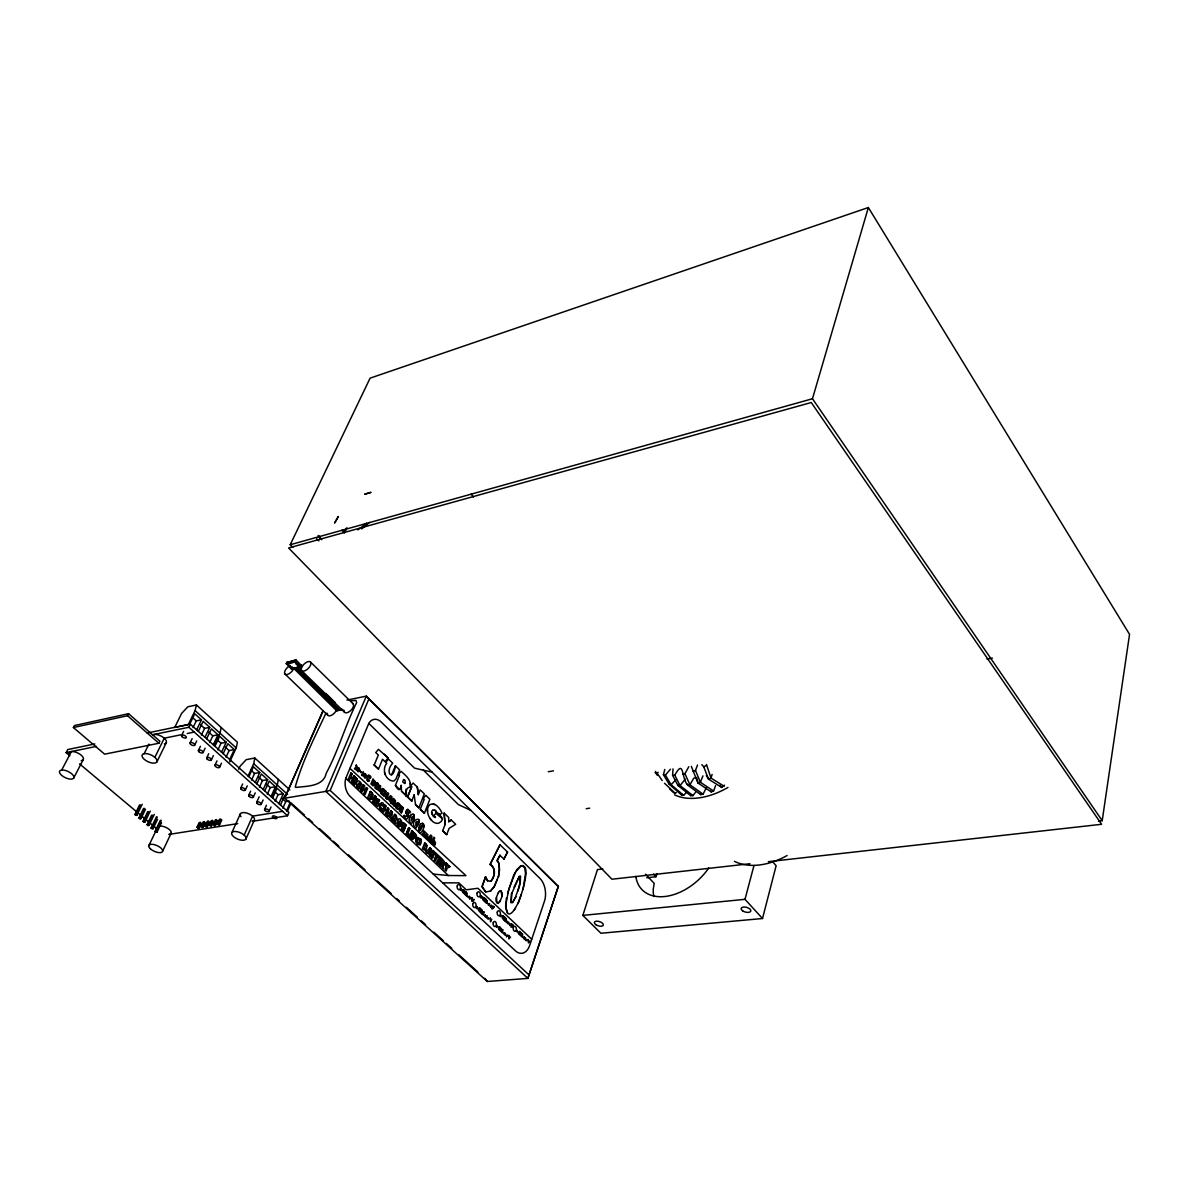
<?xml version="1.0" encoding="UTF-8"?>
<svg xmlns="http://www.w3.org/2000/svg" width="1189" height="1189" viewBox="0 0 1189 1189"><rect width="100%" height="100%" fill="white"/><g stroke="black" fill="none" stroke-linecap="round" stroke-linejoin="round"><path stroke-width="1.5" d="M340.024 709.595L338.419 710.353M358.81 767.663C361.709 773.236 355.035 770.323 358.335 767.767M403.68 779.434L402.699 781.768C407.946 787.49 403.368 777.175 404.691 780.415M378.578 802.843L378.682 804.18L377.552 800.613M377.953 786.568C378.563 788.396 379.321 790.284 376.66 788.797L379.38 791.071L380.168 789.704L379.113 786.94L380.317 787.623L380.658 786.107M364.845 778.022L363.819 776.194L365.186 773.89M371.785 794.772L371.042 797.834M374.401 782.094L373.658 784.309M509.695 923.645L509.724 925.414L509.695 923.645M426.42 834.574L426.019 837.725L426.925 838.602L427.891 834.782L423.923 830.829L422.541 834.425L423.492 835.302L422.541 834.425M399.118 808.654L398.196 809.189L399.786 807.435L397.869 805.622L397.408 806.632C398.122 810.69 394.168 800.658 399.935 805.473C397.289 797.596 392.474 809.07 398.27 809.189M426.598 847.772L427.163 845.676M416.18 839.657L415.972 841.009L417.696 837.457L420.891 839.315L420.49 838.661M420.802 839.33L421.441 841.559L420.46 844.547M490.344 864.477C496.318 867.925 495.174 877.393 490.567 881.361C494.832 876.992 496.036 868 490.076 864.507L500.049 844.621L490.076 864.507M344.409 712.137L298.008 667.103M296.388 667.445L340.277 710.338L342.001 709.313M338.479 710.665L294.649 667.624M419.762 840.237L419.405 843.135M677.983 784.502L677.953 785.528L690.779 795.709L692.979 795.619L695.595 792.201M468.407 897.606L468.927 896.878M415.719 838.527L416.432 835.466L413.757 832.553L411.439 838.527C413.415 840.519 412.984 836.595 415.585 838.691M499.573 870.705L499.038 863.704L497.21 860.702L499.989 855.173L496.957 860.732C502.323 862.218 496.259 888.569 499.321 870.734M415.645 828.287C426.955 814.643 407.827 818.329 415.243 828.168M419.123 822.416L418.647 819.384M418.81 827.901C418.112 842.109 429.63 820.737 420.52 823.828M423.819 826.905L423.849 826.043M425.632 845.29L425.721 846.553M414.322 817.928C413.534 822.535 415.719 813.588 412.538 813.989C409.566 813.915 409.09 821.421 409.105 819.816M444.79 863.125L442.204 859.469L444.24 861.431M508.758 935.386L508.951 938.894L510.527 937.036L509.1 937.749L508.743 935.386M492.722 907.742C497.864 903.343 488.709 913.984 492.93 905.825L492.796 907.742M396.636 816.323C392.385 810.185 398.895 820.113 396.844 819.503M523.041 889.64L525.523 873.35L524.676 867.97L522.268 865.607L523.873 866.335C532.791 870.764 509.903 924.447 521.302 894.321M408.6 815.877C407.723 819.117 409.551 813.276 407.485 812.756C408.199 809.828 409.819 815.297 410.473 811.805L407.812 809.367C404.498 809.962 406.757 815.238 406.281 813.484M472.405 901.277C472.627 891.2 470.264 906.063 474.054 899.434L472.583 900.118M514.302 909.971C518.582 901.931 511.136 917.997 507.525 913.003L505.563 905.944L508.877 888.718L515.669 871.894L521.005 865.785L517.2 869.174L513.678 875.253L507.584 893.504M507.525 913.003L506.024 909.005L506.365 897.992M400.901 820.038C397.453 813.707 394.154 832.701 401.986 824.973L399.638 822.847L399.623 825.389M490.7 920.539L490.314 917.908L490.522 921.802L491.77 919.275M357.785 788.158L356.328 783.908M472.509 900.118L472.152 897.71M511.107 902.614C511.627 892.345 512.043 887.217 511.107 902.614L512.518 902.555L515.848 896.744L512.518 902.555M431.235 842.689L431.86 836.045L430.76 835.02L427.282 838.929L428.322 839.924L428.976 839.241L431.28 842.689L430.225 841.693M430.403 856.392L431.072 848.931L429.868 847.787L425.959 852.201L427.133 853.316L427.906 852.528L430.492 856.392L431.161 848.916L429.957 847.772M498.236 903.09L500.42 900.965L498.236 903.09L497.061 902.808C493.376 899.984 500.554 889.283 498.25 892.924M497.061 902.808L496.422 897.427M501.119 891.245L501.981 896.491L501.996 892.359L500.183 890.903L501.372 891.215M505.266 933.395L505.295 935.401L505.414 933.35M391.627 796.585L391.018 802.961L391.627 796.585L390.497 795.59L387.034 799.261L388.744 799.588L391.018 802.961M392.34 812.206L391.003 811.032L392.34 812.206L391.627 819.771L388.848 815.817L390.527 817.304M524.364 936.843L523.413 938.136L524.111 938.805L524.364 936.843M517.988 890.962L520.336 881.525L520.44 876.293L519.578 885.879L515.58 896.759M363.135 772.568C362.065 770.145 365.142 773.608 363.076 775.644M478.29 909.347L478.959 907.935L479.97 908.114M481.798 896.729L481.59 896.209M462.848 890.279C466.207 890.234 460.143 888.495 462.744 892.315M434.253 842.496L433.569 841.515L432.499 843.893L431.592 843.016L433.836 837.205L434.743 838.067C432.142 840.697 437.79 842.065 434.297 845.602L433.391 844.725L434.208 841.901M375.605 783.283L374.684 785.498L373.019 785.766M430.433 839.241L430.7 837.16L429.601 838.453L430.463 839.226L429.601 838.453M429.853 850.18L429.497 852.528L428.575 851.651L429.764 850.194M483.195 899.018L483.76 897.977M462.922 890.279L462.952 892.463M462.64 891.066L463.561 890.457M390.468 797.626L389.338 798.859L390.155 799.632L390.393 797.641M442.338 818.582C425.305 805.964 448.506 816.962 440.331 822.089C438.206 824.482 434.327 823.204 432.291 821.138C428.07 817.274 425.201 808.936 429.779 804.626C435.427 801.862 440.242 808.758 442.07 813.261C437.894 816.873 435.233 808.03 432.87 810.125M381.728 791.101C381.283 791.413 384.746 796.898 381.06 793.553C378.786 790.744 382.665 785.974 384.656 790.15L383.958 791.725L382.546 790.046M379.217 805.042L379.128 805.845L381.372 802.649M367.178 780.296C366.197 781.872 367.208 772.627 369.616 775.51M401.525 791.175L406.549 796.006L401.466 791.19C400.901 774.782 402.268 798.651 395.417 785.364L399.445 775.436L398.449 774.529L401.094 771.304C405.494 775.362 412.449 780.474 409.715 787.326C402.833 787.43 407.946 806.722 406.014 789.199M356.239 765.969C356.135 763.338 357.978 768.807 356.685 768.183M469.135 896.03L469.001 896.878M380.554 809.664L379.826 808.728L381.818 810.333C383.958 808.446 378.578 807.42 381.149 804.79M506.915 935.847L507.094 934.866L506.529 936.694M367.728 781.114C371.34 782.421 366.078 777.591 368.382 776.863M686.662 792.186L683.601 795.337L681.609 795.025L681.773 793.97M1098.532 821.094L1102.203 820.678L1129.55 634.346L868.356 207.525L370.091 378.161L290.22 544.74L292.821 547.401M681.609 795.025L669.184 784.19L663.417 774.738L664.77 769.491M476.804 908.158L476.789 906.419L477.354 907.549M377.21 803.898L376.214 800.078M423.462 835.302L424.503 832.954L424.28 836.075L425.201 836.952L426.197 834.648M496.69 926.603L496.824 925.235L496.452 927.197L496.734 926.484M436.289 812.726L433.955 815.491C439.514 821.138 428.189 813.588 432.633 810.318M364.637 776.075C365.513 778.186 365.513 773.549 364.741 775.6M444.864 863.482L444.047 865.027M359.479 782.838C360.252 781.708 356.15 785.141 357.934 786.33M416.373 837.606L416.581 836.788M481.649 897.19L481.277 898.171L480.46 897.472L481.233 895.807L481.694 896.476M363.225 775.466C359.999 775.362 363.135 774.188 363.165 772.761M358.84 768.629L358.335 770.814L358.766 768.644M277.305 785.097L278.315 779.419M417.651 822.06C418.766 821.762 415.273 821.346 416.224 821.748M422.437 826.533L420.207 830.368L421.367 825.597C422.615 824.23 422.541 828.109 422.214 825.329M412.999 817.542C409.64 826.756 411.543 814.197 412.999 816.784M248.055 776.06L253.688 763.68L254.832 758.032L246.227 759.637L240.148 766.162L238.736 769.238M229.745 761.911L236.225 747.94L237.428 742.293L196.438 704.958L187.832 706.816L181.56 713.489L174.709 727.46L188.278 724.651L195.085 710.591L196.438 704.958M407.128 815.416L406.697 814.153M394.48 801.609C394.213 798.22 393.098 803.556 394.614 801.327M395.803 818.121L395.551 818.389M221.213 727.505L219.965 733.182L214.079 745.637M669.422 783.135L669.184 784.19L671.072 784.651L683.601 795.337M702.952 775.882L700.351 782.273L697.958 782.986L696.68 777.784M415.288 836.194L414.396 834.871L414.619 836.937M602.808 868.966L597.458 869.59L582.848 915.396L600.935 933.261L762.521 918.517L776.135 865.696L772.478 861.549M762.521 918.517L744.998 899.33L753.915 865.755M501.981 896.491L500.168 900.994M498.637 927.554L499.038 929.545L498.176 927.123L499.885 927.152L498.696 927.405M377.76 805.8L378.771 804.165M715.57 785.647L713.578 791.027L711.185 791.889L697.958 782.986L691.344 766.4M697.527 765.032L695.491 770.442L693.083 771.319M712.107 774.455L710.977 778.082L708.555 779.167L706.311 775.51M1102.203 820.678L812.473 398.746L868.356 207.525M701.807 764.676L703.739 766.801L708.555 779.167L721.782 787.475L724.487 785.156M724.16 786.256L710.977 778.082L706.489 764.453M433.435 844.725L434.342 845.587L435.323 842.942M497.151 879.89L494.252 886.816L490.418 891.066L494 886.845L498.429 876.59M511.894 893.207L519.296 876.442L514.064 887.157M377.939 786.241L378.592 785.171M417.562 822.951L415.838 826.013L415.882 822.654M346.92 700.083L366.301 696.13L558.325 886.385L527.886 978.398L487.297 981.475L284.661 798.205L322.828 711.111M323.036 711.081L284.661 798.205L325.845 791.398L527.886 978.398L558.325 886.385M706.296 787.831L703.071 794.178L700.737 794.653L687.643 785.126C681.327 778.245 684.18 757.988 674.802 775.228L672.588 775.332L673.019 768.867M657.428 775.362L655.332 772.434L655.689 771.349M420.594 827.143L420.207 828.317M522.506 934.138L521.689 936.531L522.61 937.393L522.506 934.138M519.162 934.064L519.593 931.314L518.241 932.711M356.373 783.298C358.365 775.704 364.741 788.991 360.089 783.536M413.742 820.588L413.252 821.525L414.054 819.682M504.225 932.726L504.225 934.48L504.344 933.172M506.9 935.847L506.544 936.694M418.974 826.964L420.163 824.408M500.97 928.787L500.272 930.779L499.306 929.872L500.197 927.331L500.955 928.787M504.121 917.358L503.868 919.885L502.992 919.067L503.928 916.407L504.106 917.358M500.108 929.278L500.48 930.229M501.178 930.913L501.431 928.505L500.554 931.046L501.713 931.403M501.743 932.161L502.62 929.635L502.724 933.068L501.743 932.161L502.635 929.635M500.227 915.649C500.287 918.993 502.367 913.197 500.212 915.649M490.656 906.761L491.235 905.29L490.834 906.434M488.055 918.161C489.645 916.273 487.416 921.371 488.203 918.19M345.776 778.305L368.813 723.402A14 9.482 79.4 0 1 381.253 722.05L539.925 878.403A16.616 10.27 83.8 0 1 544.458 901.188L529.714 945.344A16.914 10.567 85 0 1 515.446 950.843L350.309 796.585A14.268 9.839 80.9 0 1 345.776 778.305L448.327 875.52L465.954 875.639L349.863 768.317M486.97 902.897L487.222 900.489L486.331 903.016L487.564 903.387M485.231 914.921L485.231 916.853L485.35 914.906M490.626 907.014L489.913 906.063L491.235 905.29M480.713 908.886L479.702 911.695L480.802 912.706L480.415 911.547L481.798 909.912L480.698 908.886M484.161 898.438L483.165 897.264L482.719 899.226M483.849 900.668L484.815 898.141L485.796 899.062L484.83 901.604L483.923 900.668M484.726 900.088L485.097 901.039M486.167 902.793L485.112 901.871L486.078 899.33L486.286 902.258M482.199 914.014L482.095 910.209L481.099 913.003L482.214 914.014M490.671 891.037L485.751 891.958L481.931 886.726L485.439 876.873L487.653 880.707L485.439 876.873M485.751 891.958L482.184 886.697L485.707 876.828M359.568 770.606L359.717 769.863M467.024 896.238L466.861 892.746L465.939 895.302L467.024 896.238L466.014 895.287M463.398 892.909C462.566 891.022 466.608 895.926 464.334 890.353M464.706 894.128L465.702 891.572L465.702 895.079L464.706 894.128L465.791 895.064M465.434 893.994L466.162 892.003M460.321 890.026L461.317 888.525L460.678 890.264M460.589 890.279L461.317 888.525M448.565 865.384L447.123 866.291L447.019 863.927L445.637 862.709L446.098 867.212L444.939 870.08L446.113 871.091L447.183 868.238L449.888 866.632L448.476 865.399L449.888 866.632M443.482 868.698L442.13 867.42L442.026 864.15L441.164 866.439L439.989 865.414L442.293 859.454M441.936 864.165L441.164 866.439M442.605 863.333C444.478 860.583 441.505 862.426 443.17 863.6M436.244 855.471C432.959 849.228 434.104 861.46 431.399 857.328L433.257 852.647L432.261 851.814L432.841 850.507L438.726 856.08L438.251 857.373L437.255 856.526L435.501 861.193L434.401 860.152L436.155 855.486L434.401 860.152M446.692 834.633L449.115 828.347L455.669 824.274L451.196 819.994L448.743 821.733L448.684 817.482L444.151 813.083L445.117 824.482L442.68 830.784L446.752 834.633L442.739 830.769M436.883 862.501L439.217 856.541L441.609 858.8L441.03 860.093L439.737 858.874L439.35 859.885L440.673 861.029L440.108 862.337L438.964 861.163L438.473 862.233L439.871 863.452L439.291 864.76L436.972 862.486M435.263 854.638L435.754 853.256L435.174 854.564M432.35 851.8L432.841 850.507M426.91 845.022L424.681 842.882L422.392 848.842L425.9 850.923M424.295 848.931L424.532 847.445L425.067 849.303M425.186 846.449L425.424 845.097M412.568 839.597L413.341 837.606M424.414 813.217L429.868 799.231L425.781 795.322L423.225 798.518L424.191 799.394L420.297 809.278L424.458 813.217L420.297 809.278M414.203 794.787L415.496 804.656L418.84 807.866L424.339 793.866L420.193 789.897L418.335 794.668L417.354 787.073L413.103 783.016L410.681 785.884L411.662 786.776L407.619 797.031L411.736 801.044L407.619 797.031L411.662 786.776M409.417 834.752L408.823 836.06L406.326 833.727L408.763 827.722L409.893 828.792L407.976 833.489L409.417 834.752L408.065 833.474M411.81 830.621L409.402 836.61L410.621 837.665L412.94 831.676L411.721 830.635L412.94 831.676M415.63 834.232L413.846 832.538L411.439 838.527M404.394 830.026L402.967 828.763L403.472 827.678L403.799 831.334L401.317 829.001L403.755 822.996L406.237 825.344L405.642 826.652L404.29 825.374L404.661 828.896L405.256 827.589M411.736 801.044L414.248 794.772M403.978 826.385L404.29 825.374M401.823 811.73L401.317 812.83L401.823 811.73L400.604 810.645C400.767 808.089 402.432 812.563 402.551 809.679L401.392 808.654C401.57 806.142 403.264 810.705 403.383 807.792L401.213 805.8L399.207 810.824L401.392 812.815M402.878 808.892L403.383 807.792M403.784 817.111C403.071 811.463 405.092 823.472 408.273 817.125M394.109 819.043L393.187 821.346L392.043 820.261L394.51 814.257M395.149 818.463L395.194 816.516L395.848 817.423M387.644 807.851C391.597 810.125 381.907 822.03 388.877 808.921L387.644 807.851L386.707 810.17L385.043 808.594L386.068 806.261L384.82 805.176L386.068 806.261M385.697 797.908L386.544 795.813L385.697 797.908L386.663 798.83L388.699 793.791L387.659 792.87L386.871 794.817L387.718 792.87M381.818 810.333L382.308 808.55M384.106 804.641C382.68 809.352 385.132 802.144 381.758 802.679M386.484 814.926L385.236 813.856L386.321 811.344C383.869 806.38 384.508 814.881 382.397 811.195L384.909 805.161M299.479 667.029L295.66 663.313L299.806 667.074L301.605 665.023L301.189 667.252L291.766 669.362L286.222 663.64L286.935 662.065L289.09 661.991L287.931 662.065M395.417 765.79C393.069 782.793 384.151 772.033 392.727 763.189L388.431 759.072L385.786 762.298L386.797 763.219C381.431 769.313 385.697 781.218 393.856 781.054L395.982 778.914L399.608 769.863L395.372 765.805L391.642 774.797M375.025 795.813L372.484 801.847L373.658 802.947L376.185 796.912L374.936 795.827L376.185 796.912M374.208 764.988L378.325 755.03L375.739 752.578L378.459 749.338L388.164 757.973L385.073 761.688L382.546 759.251L378.503 769.12L374.208 764.988L378.503 769.12M370.745 797.923C369.571 799.157 369.467 792.364 371.548 794.386M375.858 788.649C379.841 774.738 377.285 792.424 374.862 787.713L377.002 782.644L377.983 783.581M367.505 788.708L364.949 794.742L363.76 793.628L364.889 791.101L363.18 789.496L362.05 792.023L360.876 790.908L363.358 784.874L364.622 785.988L363.581 788.322L365.276 789.927L366.331 787.594L367.505 788.708L366.331 787.594M372.752 785.572L370.909 783.937L373.049 778.869L375.516 782.867M373.197 784.339C371.25 784.22 373.524 779.33 374.267 781.738M370.24 791.398L372.068 793.018L370.24 791.398L367.773 797.418L370.299 799.558L372.588 798.919M370.775 776.922C369.006 780.46 371.815 776.402 369.928 775.822M352.42 782.942C357.309 766.325 354.159 787.475 351.216 781.827L352.36 779.285L350.547 777.68L349.581 780.177L348.303 779.063L350.918 773.013L352.107 774.143L351.052 776.491L352.865 778.096L353.832 775.763L355.021 776.893M353.386 783.863L355.987 777.799L357.176 778.929L354.575 784.978L353.475 783.848M359.866 771.512L360.193 770.725L361.099 772.687L360.133 770.74M361.426 771.899L361.099 772.687M355.823 765.716L356.135 764.973M646.712 877.779L655.942 876.754L657.279 873.573M330.185 790.432L368.887 698.983L366.301 696.13L325.845 791.398L330.185 790.432L529.239 975.158M286.608 810.675L290.205 802.426M287.366 811.418L290.711 803.719M253.465 820.96A7.699 3.508 23.2 0 1 252.261 821.317L287.53 815.773L288.927 812.577L189.898 723.789L194.773 713.757L201.461 719.806L196.631 729.838M341.867 530.249L344.245 532.731L346.222 528.228M344.245 532.731L347.084 527.961M282.863 808.208L285.746 801.624L289.209 801.059M278.865 803.705L283.235 793.791L277.022 788.173L272.638 798.101M280.426 805.102L284.78 795.188M269.145 811.225L271.003 807.034M275.135 801.267L278.048 794.668L283.235 793.791M409.923 816.962L410.636 815.401M264.567 809.427L266.425 805.235M271.033 796.66L275.432 786.732L269.175 781.069L264.746 791.012M271.835 797.447L277.26 785.067M245.826 839.226A7.743 3.463 23.1 0 0 237.22 831.72A7.743 3.463 23.1 0 0 233.579 836.655A7.743 3.463 23.1 0 0 245.826 839.226L254.238 820.336A7.699 3.508 23.2 0 0 246.628 813.023A7.699 3.508 23.2 0 0 240.995 816.68M261.253 804.165L263.126 799.974M267.302 794.222L270.245 787.608L275.432 786.732M483.224 898.334L484.057 898.245M256.646 802.382L259.143 796.793M263.17 789.585L267.614 779.642L261.327 773.95L256.839 783.893M244.161 835.079L252.618 816.144L282.61 811.359M253.346 797.076L255.234 792.87M259.47 787.163L262.427 780.564L267.614 779.642M231.914 832.523L240.431 813.648M248.709 795.367L250.597 791.175M255.249 782.466L259.737 772.523L253.406 766.771L248.873 776.729M299.806 667.074L297.25 663.967M301.352 665.186L300.639 666.776L291.543 668.798L292.271 667.222M245.365 790.031L247.267 785.825M251.563 780.073L254.565 773.444L259.737 772.523M296.046 663.224L297.191 664.101M240.728 788.188L242.645 783.997M221.808 819.92L219.579 824.78L218.434 824.958L217.334 824.007L219.564 819.147M291.781 661.485L292.97 662.541L291.989 662.749L291.781 661.485L292.762 661.262L294.961 662.08L293.772 661.039L293.43 661.768M291.929 661.158C295.065 660.49 287.916 662.02 290.919 661.396M217.334 824.007L218.479 823.828L220.708 818.968M292.91 660.935L294.04 660.445L301.189 667.252M219.177 823.338L220.664 820.098M293.921 660.712L295.065 660.638L294.04 660.445M294.411 661.545L295.303 661.352L291.439 662.228M294.902 660.49L296.031 659.999L301.605 665.721L300.98 667.088L292.226 669.05L292.524 667.356M296.031 659.999L295.303 661.589L286.222 663.64M291.35 668.961L292.375 668.619M292.316 668.753L288.555 664.919L292.762 668.53M401.198 826.414L401.986 824.973M211.389 820.455L209.16 825.3L210.29 825.121L212.519 820.276M209.16 825.3L211.389 826.073L213.619 821.227M217.706 820.573L215.477 825.434L214.347 825.612L213.247 824.661L215.477 819.801M287.441 663.135L288.793 662.169L289.001 663.432L287.441 663.135L290.77 661.723L289.447 662.674L290.978 662.986L290.428 662.451M287.991 663.655L288.793 662.169M288.942 661.842L289.938 661.619M213.247 824.661L214.377 824.482L216.606 819.622M214.347 825.612L216.561 820.752M476.819 908.158C475.184 908.01 477.443 909.392 477.369 907.549M209.561 821.881L207.332 826.712L206.187 826.89L205.088 825.954L207.332 821.109M205.088 825.954L206.217 825.775L208.461 820.93M206.187 826.89L208.432 822.06M199.247 822.416L197.002 827.232L198.132 827.054L200.361 822.238M229.67 759.578L234.307 749.59L227.812 743.72L223.146 753.707M197.002 827.232L198.102 828.168L200.347 823.353M198.102 828.168L199.232 827.99L201.461 823.174M205.504 822.535L203.274 827.351L202.145 827.529L201.045 826.593L203.274 821.762M201.045 826.593L202.175 826.414L204.404 821.584M226.029 757.23L229.135 750.586L234.307 749.59M221.511 752.236L226.192 742.233L219.653 736.318L214.927 746.32M219.519 767.395A2.527 1.189 24 0 0 216.814 764.839A2.527 1.189 24 0 0 215.506 766.489A2.527 1.189 24 0 0 219.519 767.395L221.481 763.175M217.884 749.902L221.005 743.259L226.192 742.233M215.031 765.092L217.007 760.871M326.009 713.028C314.713 737.239 302.422 761.183 295.273 786.865L295.704 787.46C306.48 786.078 323.542 786.791 326.217 773.207C338.523 750.527 345.137 725.676 356.655 702.61L355.987 700.38L350.666 700.93M211.404 759.845L213.381 755.624M209.665 742.501L212.816 735.842L218.003 734.802L211.419 728.827L206.648 738.845M162.655 851.161L171.29 832.909M206.693 757.973L208.684 753.752M213.277 744.804L218.003 734.802M203.111 752.414L205.117 748.178M201.387 735.055L204.582 728.396L209.754 727.341L203.126 721.322L198.31 731.354M148.759 845.81L157.483 827.574A7.431 3.225 23.9 0 0 157.587 828.51M160.366 820.306L155.046 831.408L156.041 831.245L161.258 820.336M155.046 831.408L156.056 832.241L160.604 822.729M156.056 832.241L157.037 832.092L161.511 822.729M198.37 750.571L200.391 746.35M204.984 737.358L209.754 727.341M157.528 819.384L153.039 828.733L152.058 828.896L151.048 828.049L156.383 816.947M151.048 828.049L152.029 827.886L157.275 816.977M194.654 745.221A2.571 1.204 24.5 0 0 191.89 742.605A2.571 1.204 24.5 0 0 190.612 744.314A2.571 1.204 24.5 0 0 194.654 745.221L196.69 740.985M154.288 814.45L149.026 825.374L148.045 825.538L147.035 824.69L151.627 815.164M147.035 824.69L148.016 824.527L152.534 815.164M148.045 825.538L151.865 817.601M190.106 742.872L192.142 738.637M150.29 811.061L144.999 822L144.018 822.164L142.992 821.317L147.614 811.79M153.649 734.549L188.902 727.267L190.463 724.027L147.154 733.033M142.992 821.317L143.988 821.153L148.521 811.775M144.018 822.164L146.321 817.393M193.049 727.564L196.274 720.891L201.461 719.806M507.569 852.008L503.839 859.216L507.569 852.008L499.796 844.651M145.519 809.233L140.956 818.612L139.975 818.775L138.95 817.928L143.587 808.386M138.95 817.928L139.93 817.75L144.493 808.386M139.975 818.775L143.839 810.839M181.575 735.605L183.641 731.369M142.234 804.269L136.898 815.208L135.918 815.386L134.892 814.524L139.559 804.983M134.892 814.524L135.873 814.361L140.451 804.968M156.889 761.926A8.13 3.716 24.8 0 0 147.555 753.796A8.13 3.716 24.8 0 0 144.3 759.385A8.13 3.716 24.8 0 0 156.889 761.926L166.267 742.798M376.259 799.692L376.75 798.993M158.865 743.244L159.861 741.208L128.561 713.682L74.446 725.543L73.406 727.534L104.647 754.183L158.865 743.244L127.52 715.719L73.406 727.534M154.852 757.348L164.275 738.191L181.917 734.594M372.752 798.562L372.96 794.609M144.166 753.677L148.907 744.121M338.3 710.071L336.814 710.948L293.089 667.728M515.877 907.088L517.943 903.462M127.52 715.719L128.561 713.682M381.758 790.774L382.62 790.031L381.981 790.462M73.629 778.215A7.862 3.404 25.4 0 0 65.053 770.368A7.862 3.404 25.4 0 0 61.397 775.139A7.862 3.404 25.4 0 0 73.629 778.215L83.171 759.741M299.583 666.494L298.067 667.415M294.486 667.534L292.97 668.441M69.824 755.699L66.138 752.622L67.743 749.546L94.823 743.928M61.709 770.056L71.385 751.567L96.413 746.38M413.341 821.51L410.904 823.799L409.135 820.692M406.995 816.026L405.776 816.709L404.513 815.238M443.304 863.482L443.348 862.188M682.575 774.188L684.938 773.682L688.788 766.727M405.583 812.904L407.812 809.367M425.707 851.042L426.435 848.53M670.492 769.224L665.409 775.02L663.417 774.738M337.067 710.026L336.814 710.948M297.845 667.059L296.433 667.757M467.99 897.041L468.392 897.546M359.39 787.059L359.241 784.621L361.59 786.836L359.999 788.812L358.082 788.5M389.635 814.926C391.731 810.393 391.092 818.225 389.724 814.911M488.278 904.859C488.991 901.856 490.492 904.636 488.352 904.859M488.634 905.126L489.66 903.863M469.625 898.75L470.398 897.071L471.126 897.74L469.923 899.033M675.694 780.029L671.072 784.651L665.409 775.02M472.315 901.292L474.054 899.434M391.092 811.017L386.901 815.431L388.119 816.575L388.937 815.803M340.708 709.224L340.277 710.338M295.883 667.638L294.634 668.129M486.836 915.827L486.39 917.953L486.851 915.827M355.912 768.584L356.804 769.342L356.12 769.892C351.721 767.841 357.621 768.257 356.373 766.221M395.001 803.184L395.565 800.836M379.559 800.39L378.964 801.683L377.507 800.896M342.967 709.774L342.001 710.13L341.823 709.09M374.951 803.764L375.902 805.28L374.609 803.125L375.709 802.322L376.244 803.66M375.709 802.322L374.609 803.125M365.32 777.918L366.375 775.347L365.127 773.905M655.332 772.434L657.056 773.103L658.126 772.285M669.556 788.842L673.524 792.647L675.263 793.331L676.318 792.528M451.255 819.979L448.743 821.733M381.401 804.611L383.348 806.514M525.91 940.499C527.217 937.318 527.336 941.554 525.91 940.514M499.083 891.527L500.435 890.873M359.123 787.207L358.038 786.628M419.182 843.254L419.271 843.239M420.163 844.874L417.443 844.472L416.061 840.995M703.739 766.801L706.147 765.567M443.809 865.146L443.066 865.012L443.571 868.698M396.427 819.979C393.336 818.939 397.795 826.608 394.287 822.372L394.198 819.028M394.793 803.288L394.48 803.288M377.522 805.904L375.902 805.28M483.224 899.27L483.581 900.341L482.734 899.493M383.363 793.36L382.605 793.331M290.22 544.74L812.473 398.746M685.295 779.077L680.078 785.587L677.953 785.528L672.588 775.332M381.312 804.626L382.159 804.611M379.246 786.553L380.242 787.638M293.772 661.039L294.753 660.816M696.264 777.457L693.707 778.245L689.932 784.799L687.643 785.126L687.465 784.19M292.702 668.664L299.42 667.163M490.834 881.331L487.401 880.737M66.138 752.622L71.385 751.567M187.208 733.509L194.268 732.082M384.3 754.227L388.164 757.973M986.944 659.063L992.429 658.112M357.324 769.58L357.309 770.71M377.181 798.651L379.365 799.885M357.755 771.557L358.766 771.691M350.918 773.013L352.107 774.143M353.832 775.763L354.931 776.907M364.666 774.158L365.662 773.965M361.501 774.96L362.303 775.689M384.448 772.464L385.177 774.634M357.176 778.929L355.897 777.829M369.511 777.116L370.136 778.483M398.449 774.529L399.445 775.436M369.452 780.133L368.263 781.455M375.1 781.218L375.546 782.421M356.492 786.063L357.131 787.549M364.622 785.988L363.358 784.874L360.876 790.908M378.83 785.052L380.391 785.736M377.879 786.895L378.488 788.292M379.113 786.94L379.588 787.935M395.417 785.364L399.697 789.422M410.25 783.239L410.368 784.71M417.294 787.088L418.335 794.668M381.342 793.984L382.189 794.683M389.338 798.859L390.155 799.632M377.597 801.237L378.087 802.07M237.77 823.605L168.883 834.425A7.431 3.225 23.9 0 0 170.086 834.173M394.897 799.781L393.381 798.339L391.374 803.378C393.321 806.127 393.366 798.874 393.277 805.191L394.54 806.32L394.198 803.14M399.177 803.601L399.801 804.775M415.496 804.656L418.84 807.866M433.361 803.987L434.921 804.507M427.431 809.917L427.55 811.522M435.055 810.199L435.917 810.839M413.46 814.406L414.129 815.505M431.875 812.459L432.528 814.896M433.004 815.699L433.955 816.813M400.307 821.346L400.901 823.174L400.307 821.346L399.132 821.138L398.36 824.245M402.09 822.654L401.481 820.856M430.076 818.522L431.458 820.202M397.304 825.092L398.36 826.37M398.583 824.839L399.712 825.374M399.965 825.225L398.805 825.092M406.237 825.344L403.666 823.011M422.437 823.1L423.269 823.888M409.789 828.807L408.674 827.737L406.326 833.727M414.783 835.228L413.817 836.357M520.752 865.815L522.521 865.577M424.28 836.075L425.231 836.952M426.019 837.725L426.97 838.587M427.282 838.929L428.352 839.91M418.677 843.298L417.413 841.485M416.046 841.738L416.224 842.525M431.592 843.016L432.543 843.878M426.331 844.443L424.681 842.882M427.817 852.543L429.437 853.97M519.043 876.471L520.44 876.293M438.726 856.08L432.751 850.521M439.217 856.541L441.609 858.8M438.473 862.233L439.871 863.452M446.93 863.927L445.637 862.709L446.098 867.212M749.991 863.734L611.934 879.221L288.6 547.98L811.255 402.521L1101.579 824.289L768.391 861.668M582.848 915.396L744.998 899.33M442.65 882.847L458.865 882.862L466.237 889.818L477.948 888.272L531.736 939.28M433.272 874.078L448.327 875.52M432.083 772.137L414.545 768.153L368.813 723.402M400.812 823.189L402.209 823.576L402.179 822.639M503.185 915.664C500.45 919.706 503.69 917.209 503.185 915.664M471.037 810.526L458.389 804.567L423.358 770.16M713.578 791.027L700.351 782.273L695.491 770.442M703.071 794.178L689.932 784.799L684.938 773.682M692.979 795.619L680.078 785.587L674.802 775.228M79.574 763.888L157.721 829.476M135.873 814.361L136.898 815.208M139.93 817.75L140.956 818.612M143.988 821.153L144.999 822M148.016 824.527L149.026 825.374M152.029 827.886L153.039 828.733M156.041 831.245L157.037 832.092M202.175 826.414L203.274 827.351M198.132 827.054L199.232 827.99M206.217 825.775L207.332 826.712M214.377 824.482L215.477 825.434M210.29 825.121L211.389 826.073M218.479 823.828L219.579 824.78M188.902 727.267L287.53 815.773M290.636 802.56L304.414 815.03M308.546 818.76L312.677 822.506M319.559 828.733L330.572 838.706M333.336 841.188L338.835 846.182M348.481 854.906L365.008 869.858M377.389 881.064L391.166 893.534M396.68 898.512L399.43 901.009M406.311 907.237L417.324 917.209M421.456 920.94L425.588 924.685M433.851 932.161L443.497 940.885M446.247 943.367L451.761 948.361M458.642 954.589L477.919 972.037M192.261 717.264L196.274 720.891M200.599 724.8L204.582 728.396M208.863 732.261L212.816 735.842M217.082 739.707L221.005 743.259M225.241 747.064L229.135 750.586M250.76 770.011L254.565 773.444M258.652 777.145L262.427 780.564M266.499 784.235L270.245 787.608M274.332 791.309L278.048 794.668M282.061 798.28L285.746 801.624M253.688 763.68L287.589 794.43M195.085 710.591L236.225 747.94M254.832 758.032L289.893 789.957M721.782 787.475L719.835 785.335M664.547 783.283L675.263 793.331M463.487 892.909L464.483 893.846M403.383 827.693L404.75 828.882M386.544 795.813L385.058 794.475L384.21 796.585L383.23 795.649L385.34 790.596L386.321 791.517L385.459 793.479L386.945 794.817M284.87 673.91L327.688 715.169M287.783 662.392L289.001 663.432M325.845 693.455L335.135 702.506M309.437 679.603L325.37 695.089M307.148 678.547L309.809 681.134M298.484 670.893L309.095 681.208M499.737 855.203L504.091 859.186M295.021 660.222L296.626 661.783M310.611 662.139A6.168 3.017 -45.1 0 1 305.41 670.566A6.168 3.017 -45.1 0 1 302.303 666.286A6.168 3.017 -45.1 0 1 310.611 662.139L353.237 703.947M368.887 698.983L558.444 886.786M342.744 529.982L345.122 532.464M645.449 874.197L654.218 883.382L653.237 889.119A47.619 31.94 -42.9 0 0 653.816 896.565M653.445 874.123L655.942 876.754M371.964 793.033L372.856 794.133M419.658 839.88L418.097 839.345L417.324 841.5M471.097 494.223L473.519 497.017M479.955 908.114C479.256 907.504 479.42 913.984 478.305 909.347M484.8 978.265L487.297 981.475M657.056 773.103L662.184 780.534M518.612 933.677L518.241 932.711M710.725 791.131L711.185 791.889M525.479 937.987L524.408 939.072L525.092 939.741L525.479 937.987M379.915 808.713L379.217 805.83M700.47 793.776L700.737 794.653M444.092 813.098L445.058 824.482M690.72 794.728L690.779 795.709M787.118 855.515A63.656 42.774 -39.9 0 1 734.416 861.326M727.95 787.46A65.93 41.793 -40.2 0 1 674.549 794.846M708.763 867.97A48.11 31.731 -42.9 0 1 665.141 896.476A48.11 31.731 -42.9 0 1 635.862 876.427M366.375 523.219A48.154 21.729 -43.3 0 1 357.844 529.878M320.926 538.691A48.154 21.729 -43.3 0 1 318.132 535.451M321.743 539.702A48.11 21.774 -43.3 0 1 319.41 536.061M369.422 522.402A51.172 23.096 -43.3 0 1 361.605 528.942M318.875 540.876A51.172 23.096 -43.3 0 1 316.735 538.736M589.655 808.148A49.017 29.725 -43.4 0 1 586.222 808.698M553.435 770.844A49.968 29.19 -43.4 0 1 548.292 771.661M69.289 754.376A7.803 3.448 25.6 0 1 73.48 751.626A7.803 3.448 25.6 0 1 82.338 756.293A7.803 3.448 25.6 0 1 81.194 760.648M157.855 826.816A7.431 3.225 23.9 0 1 166.698 827.767A7.431 3.225 23.9 0 1 170.919 833.652M152.474 734.98A8.085 3.76 25 0 1 163.517 737.566A8.085 3.76 25 0 1 164.35 743.957M352.613 703.427A6.049 3.106 -45.3 0 1 350.086 711.096A6.049 3.106 -45.3 0 1 344.067 710.323M336.784 708.822A6.004 3.062 -45.5 0 1 331.449 715.317A6.004 3.062 -45.5 0 1 327.391 713.355M293.742 668.56A6.123 2.973 -45.3 0 1 287.797 674.326A6.123 2.973 -45.3 0 1 284.691 671.755A6.123 2.973 -45.3 0 1 290.086 665.558M516.412 931.106C517.364 933.618 517.75 928.237 516.412 931.106M528.258 939.563L528.436 942.907L529.908 941.138L528.585 941.807L528.258 939.578M511.597 923.675C508.743 932.637 516.204 921.282 511.835 926.038L511.597 923.675M520.143 933.811L520.306 935.223L519.4 934.376L520.217 931.968L521.124 932.815L520.143 933.811M521.391 933.068L520.574 935.475L521.495 936.338L521.391 933.068M507.48 921.445L507.406 923.214L507.584 921.43M507.985 922.991C508.045 926.261 510.111 920.509 507.971 922.991M505.043 917.462L504.121 920.123L504.998 920.94L505.028 917.462M506.113 918.473L505.191 921.133L506.068 921.951L506.098 918.473M483.938 911.918L483.537 915.277L482.452 914.252L483.938 911.918M338.271 516.546L334.733 522.833L338.271 516.546M370.775 492.395L364.785 494.193L370.775 492.395M595.897 924.7A4.697 2.2 17.8 0 0 603.299 925.235A4.697 2.2 17.8 0 0 597.398 921.193A4.697 2.2 17.8 0 0 595.897 924.7M742.59 910.789A4.994 2.437 15.5 0 0 750.705 911.324A4.994 2.437 15.5 0 0 744.73 907.029A4.994 2.437 15.5 0 0 742.59 910.789M150.423 848.857A7.491 3.181 23.8 0 0 162.284 851.904A7.491 3.181 23.8 0 0 154.436 844.666A7.491 3.181 23.8 0 0 150.423 848.857M249.259 796.437A2.482 1.159 23.3 0 0 253.227 797.343A2.482 1.159 23.3 0 0 250.611 794.876A2.482 1.159 23.3 0 0 249.259 796.437M241.204 789.258A2.497 1.159 23.5 0 0 245.216 790.284A2.497 1.159 23.5 0 0 242.734 787.772A2.497 1.159 23.5 0 0 241.204 789.258M257.121 803.437A2.482 1.144 23.2 0 0 261.104 804.433A2.482 1.144 23.2 0 0 258.622 801.966A2.482 1.144 23.2 0 0 257.121 803.437M272.89 817.482A2.452 1.13 22.9 0 0 276.829 818.389A2.452 1.13 22.9 0 0 274.273 815.966A2.452 1.13 22.9 0 0 272.89 817.482M265.013 810.467A2.467 1.144 23 0 0 268.982 811.478A2.467 1.144 23 0 0 266.574 809.025A2.467 1.144 23 0 0 265.013 810.467M207.183 759.087A2.541 1.189 24.2 0 0 211.256 760.113A2.541 1.189 24.2 0 0 208.684 757.527A2.541 1.189 24.2 0 0 207.183 759.087M182.11 736.734A2.571 1.219 24.7 0 0 186.212 737.774A2.571 1.219 24.7 0 0 183.582 735.114A2.571 1.219 24.7 0 0 182.11 736.734M198.905 751.701A2.556 1.204 24.4 0 0 202.977 752.696A2.556 1.204 24.4 0 0 200.347 750.081A2.556 1.204 24.4 0 0 198.905 751.701M457.245 885.879A2.601 1.694 83.9 0 0 459.028 889.699A2.601 1.694 83.9 0 0 460.188 885.746A2.601 1.694 83.9 0 0 457.245 885.879M477.116 893.117A2.571 1.65 84 0 0 478.855 896.892A2.571 1.65 84 0 0 479.97 892.969A2.571 1.65 84 0 0 477.116 893.117M472.85 903.774A2.586 1.665 84.3 0 0 474.604 907.549A2.586 1.665 84.3 0 0 475.734 903.595A2.586 1.665 84.3 0 0 472.85 903.774M497.299 912.067A2.556 1.62 84.5 0 0 499.008 915.798A2.556 1.62 84.5 0 0 500.093 911.889A2.556 1.62 84.5 0 0 497.299 912.067M493.227 922.813A2.571 1.635 84.7 0 0 494.951 926.543A2.571 1.635 84.7 0 0 496.036 922.605A2.571 1.635 84.7 0 0 493.227 922.813M513.306 927.598A2.527 1.59 84.8 0 0 515 931.284A2.527 1.59 84.8 0 0 516.041 927.39A2.527 1.59 84.8 0 0 513.306 927.598"/></g></svg>
